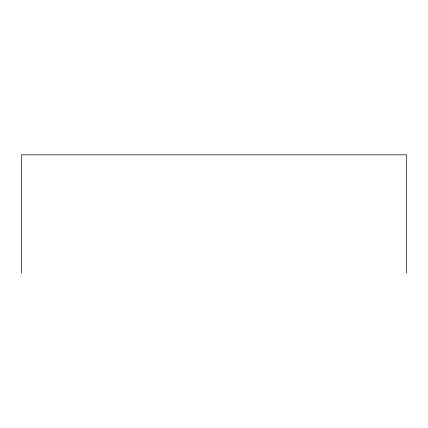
<?xml version="1.0" encoding="UTF-8"?>
<svg xmlns="http://www.w3.org/2000/svg" width="428" height="428" viewBox="0 0 428 428"><rect width="100%" height="100%" fill="white"/><g stroke="black" fill="none" stroke-linecap="round" stroke-linejoin="round"><path stroke-width="0.64" d="M406.6 273.166L406.6 154.834L21.4 154.834L21.4 273.166"/></g></svg>
